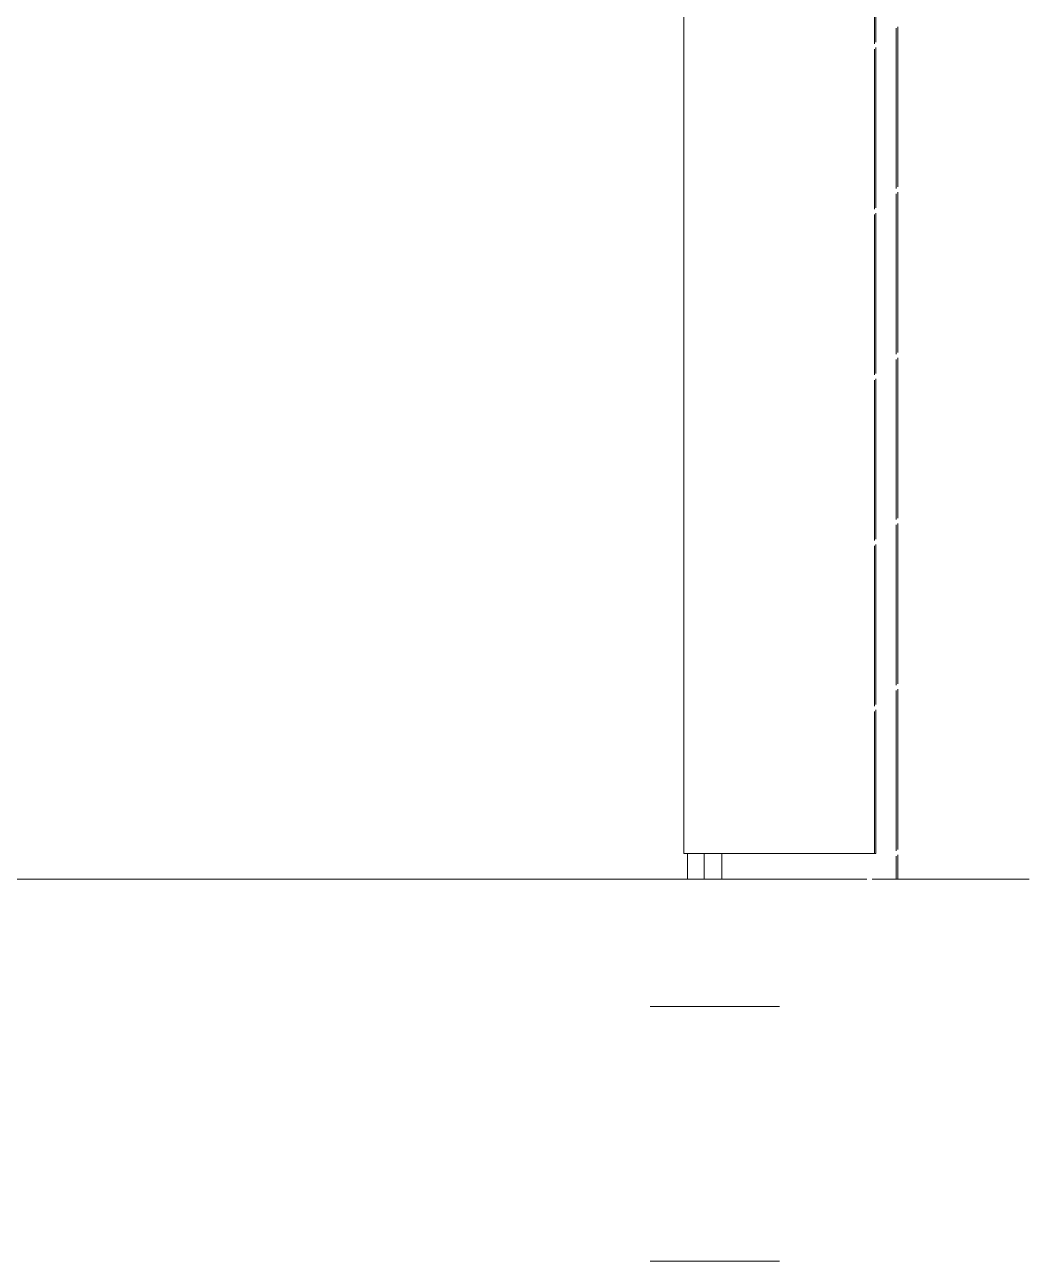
# Model space of a CAD drawing. Header units: millimetres. Extents: x -220592 to 404889, y -217665 to 38245.
# Drawn here: x 27250.9 to 27645.2, y -30916 to -30430.7 of the extents above; entities that cross this region are included whole.
import ezdxf

# ---------------------------------------------------------------- set-up
doc = ezdxf.new("R2010")
doc.units = ezdxf.units.MM
doc.linetypes.add('XKITLINE00', pattern=[0])
doc.linetypes.add('XKITLINE02', pattern=[4, 2, -2])
doc.layers.add('000 - 0_HIDE_OBJ_FRAMING_DEF_SUB_1', color=7, linetype='Continuous')

# ---------------------------------------------------------------- blocks, each defined once
blk = doc.blocks.new('*A14794')
at = {"layer": '000 - 0_HIDE_OBJ_FRAMING_DEF_SUB_1', "color": 7, "linetype": 'XKITLINE00', "lineweight": 0}
for p, q in [((-184.211249, 207.188511), (-172.994673, 207.188511)), ((-172.972866, 207.188511), (-172.356761, 207.188511))]:
    blk.add_line(p, q, dxfattribs=at)
blk = doc.blocks.new('*A14750')
at = {"layer": '000 - 0_HIDE_OBJ_FRAMING_DEF_SUB_1', "color": 7, "linetype": 'XKITLINE00', "lineweight": 0}
for p, q in [((-173.713199, 207.288511), (-173.713199, 220.088511)), ((-172.964598, 210.467389), (-172.964598, 211.096435)), ((-172.958493, 210.47325), (-172.958493, 211.102286)), ((-172.87913, 209.899453), (-172.87913, 210.528347)), ((-172.873025, 209.905315), (-172.873025, 210.534198)), ((-172.964598, 209.817389), (-172.964598, 210.446435)), ((-172.958493, 209.82325), (-172.958493, 210.452286)), ((-172.87913, 209.249453), (-172.87913, 209.878347)), ((-172.873025, 209.255315), (-172.873025, 209.884198)), ((-172.964598, 209.167389), (-172.964598, 209.796435)), ((-172.958493, 209.17325), (-172.958493, 209.802286)), ((-172.87913, 208.599453), (-172.87913, 209.228347)), ((-172.873025, 208.605315), (-172.873025, 209.234198)), ((-172.964598, 208.517389), (-172.964598, 209.146435)), ((-172.958493, 208.52325), (-172.958493, 209.152286)), ((-172.87913, 207.949453), (-172.87913, 208.578347)), ((-172.873025, 207.955315), (-172.873025, 208.584198)), ((-172.958493, 207.87325), (-172.958493, 208.502286)), ((-172.964598, 207.867389), (-172.964598, 208.496435)), ((-172.87913, 207.299453), (-172.87913, 207.928347)), ((-172.873025, 207.305315), (-172.873025, 207.934198)), ((-172.964598, 207.288511), (-172.964598, 207.846435)), ((-172.958493, 207.288511), (-172.958493, 207.852286)), ((-172.958493, 207.288511), (-173.713199, 207.288511)), ((-173.697937, 207.188511), (-173.697937, 207.288511)), ((-173.633058, 207.188511), (-173.633058, 207.288511)), ((-173.562852, 207.188511), (-173.562852, 207.288511)), ((-172.87913, 207.188511), (-172.87913, 207.278347)), ((-172.873025, 207.188511), (-172.873025, 207.284198))]:
    blk.add_line(p, q, dxfattribs=at)
blk = doc.blocks.new('*A14751')
at = {"layer": '000 - 0_HIDE_OBJ_FRAMING_DEF_SUB_1', "color": 7, "linetype": 'XKITLINE02', "lineweight": 0}
for p, q in [((-173.845266, 205.688498), (-173.366949, 205.688498)), ((-173.814916, 205.688498), (-173.336599, 205.688498))]:
    blk.add_line(p, q, dxfattribs=at)
blk = doc.blocks.new('*A14753')
at = {"layer": '000 - 0_HIDE_OBJ_FRAMING_DEF_SUB_1', "color": 7, "linetype": 'XKITLINE02', "lineweight": 0}
for p, q in [((-173.845266, 206.688511), (-173.366949, 206.688511)), ((-173.814916, 206.688511), (-173.336599, 206.688511))]:
    blk.add_line(p, q, dxfattribs=at)
blk = doc.blocks.new('W-1-PP18-ST_20260402-011103_LOWER_PL')
at = {"layer": '000 - 0_HIDE_OBJ_FRAMING_DEF_SUB_1', "color": 7, "lineweight": 0, "xscale": 100, "yscale": 100, "zscale": 100}
for name in ['*A14750', '*A14794', '*A14753', '*A14751']:
    blk.add_blockref(name, (17759.3349, -35779.0805), dxfattribs=at)

msp = doc.modelspace()

# ---------------------------------------------------------------- block references
at = {"layer": 'Defpoints', "color": 7}
msp.add_blockref('W-1-PP18-ST_20260402-011103_LOWER_PL', (27121.4984, -15705.7702), dxfattribs=at)

doc.saveas('drawing.dxf')
